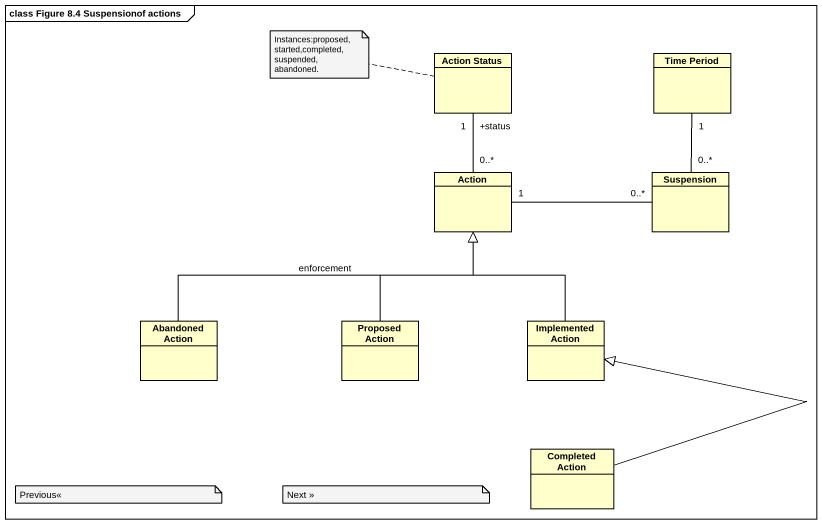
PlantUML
@startuml
mainframe class Figure 8.4 Suspensionof actions
hide circle
hide empty members
class "Action Status" as Action_Status
class "Time Period" as Time_Period
class "Action" as Action_
class Suspension
class "Abandoned Action" as Abandoned_Action
class "Proposed Action" as Proposed_Action
class "Implemented Action" as Implemented_Action
class "Completed Action" as Completed_Action
Action_Status "+status\n1" -- "0..*" Action_
Time_Period "1" -- "0..*" Suspension
Action_ "1" -right- "0..*" Suspension
Abandoned_Action -right-|> Action_ : enforcement
Proposed_Action -up-|> Action_
Implemented_Action -up-|> Action_
Completed_Action -up-|> Implemented_Action
note left of Action_Status
  Instances:proposed,
  started,completed,
  suspended,abandoned.
end note
note as N2
  Previous<<
end note
note as N3
  Next >>
end note
@enduml
